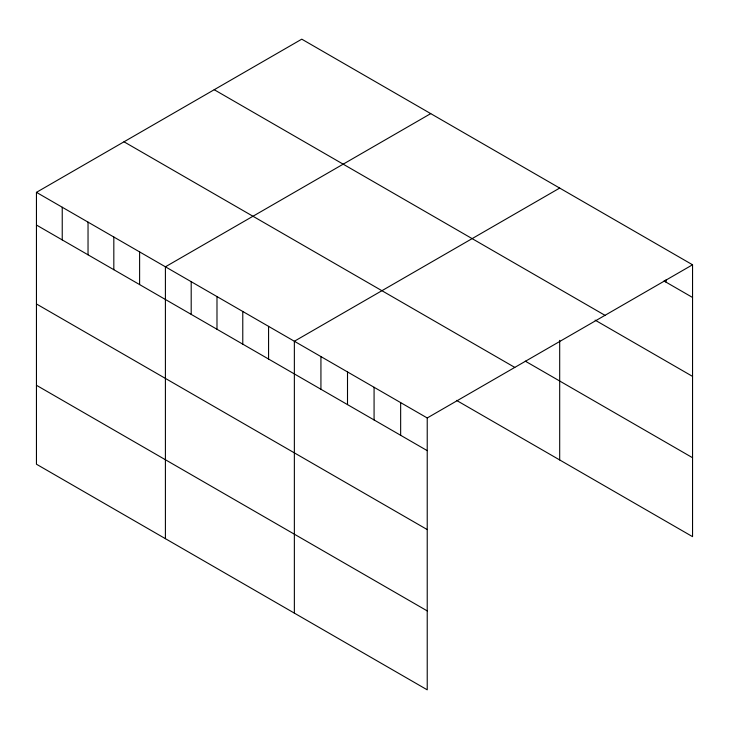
<?xml version="1.0" encoding="UTF-8"?>
<svg xmlns="http://www.w3.org/2000/svg" width="729" height="729" viewBox="0 0 729 729"><rect width="100%" height="100%" fill="white"/><g stroke="black" fill="none" stroke-linecap="round" stroke-linejoin="round"><path stroke-width="1.09" d="M36.45 192.347L427.23 417.963L427.23 689.834L36.45 464.218L36.45 192.347L301.77 39.166L692.55 264.782L692.55 536.653L456.518 400.385M430.73 113.615L165.41 266.805L165.41 538.676M559.69 188.073L294.361 341.254L294.361 613.125M427.23 417.963L692.55 264.782M664.01 280.984L692.55 297.459M214.217 89.713L604.997 315.329M595.119 320.14L692.55 376.392M525.299 361.156L692.55 457.721M124.003 141.8L514.783 367.407M36.45 225.033L427.23 450.64M36.45 303.966L427.23 529.573M36.45 385.286L427.23 610.902M665.978 279.863L665.978 282.114M559.69 340.352L559.69 459.944M400.649 402.618L400.649 435.304M374.077 387.281L374.077 419.959M347.505 371.936L347.505 404.622M320.933 356.59L320.933 389.277M268.573 326.364L268.573 359.042M242.775 311.474L242.775 344.152M216.987 296.585L216.987 329.262M191.198 281.695L191.198 314.372M139.613 251.906L139.613 284.592M113.824 237.016L113.824 269.703M88.036 222.126L88.036 254.813M62.238 207.236L62.238 239.923"/></g></svg>
